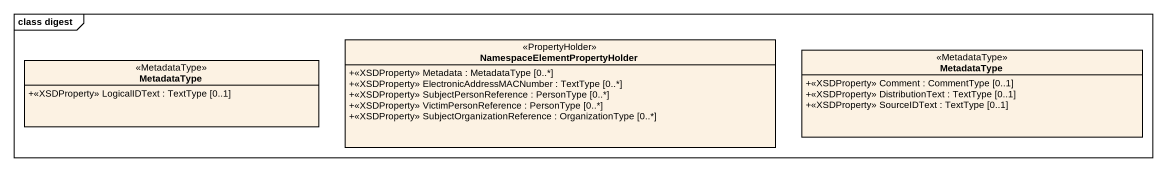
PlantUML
@startuml
mainframe class digest
hide circle
hide empty members
skinparam classAttributeIconSize 0
class "NamespaceElementPropertyHolder" as NamespaceElementPropertyHold <<PropertyHolder>> {
  +<<XSDProperty>> Metadata : MetadataType [0..*]
  +<<XSDProperty>> ElectronicAddressMACNumber : TextType [0..*]
  +<<XSDProperty>> SubjectPersonReference : PersonType [0..*]
  +<<XSDProperty>> VictimPersonReference : PersonType [0..*]
  +<<XSDProperty>> SubjectOrganizationReference : OrganizationType [0..*]
}
class MetadataType <<MetadataType>> {
  +<<XSDProperty>> LogicalIDText : TextType [0..1]
}
class "MetadataType" as MetadataType_2 <<MetadataType>> {
  +<<XSDProperty>> Comment : CommentType [0..1]
  +<<XSDProperty>> DistributionText : TextType [0..1]
  +<<XSDProperty>> SourceIDText : TextType [0..1]
}
@enduml
